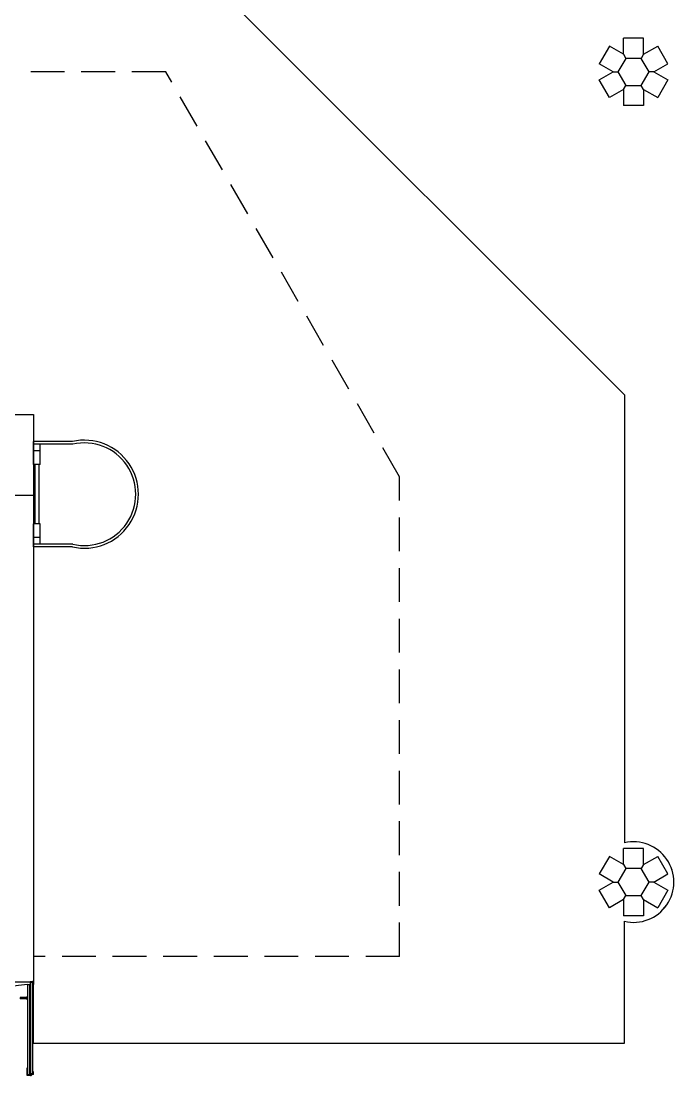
# Model space of a CAD drawing. Header units: millimetres. Extents: x 2128 to 2646, y 1972 to 2207.
# Drawn here: x 2359.37 to 2364.2, y 2111.02 to 2118.88 of the extents above; entities that cross this region are included whole.
import ezdxf

# ---------------------------------------------------------------- set-up
doc = ezdxf.new("R2010")
doc.units = ezdxf.units.MM
doc.linetypes.add('HIDDEN', pattern=[0.375, 0.25, -0.125])
for name, color, linetype in [('AR-ALV', 2, 'Continuous'), ('AR-ESTC', 3, 'Continuous'), ('AR-ESTMA-C', 1, 'Continuous'), ('AR-PIS', 1, 'Continuous'), ('AR-PISO-V1', 1, 'Continuous'), ('AR-PORTA', 1, 'Continuous'), ('AR-PROJ', 1, 'HIDDEN'), ('AR-VIDRO', 2, 'Continuous'), ('EQUIPAMENTO', 2, 'Continuous'), ('maçaneta', 1, 'Continuous'), ('montantes', 1, 'Continuous'), ('mov', 1, 'Continuous'), ('PLAT-CONG', 7, 'Continuous')]:
    doc.layers.add(name, color=color, linetype=linetype)

# ---------------------------------------------------------------- blocks, each defined once
blk = doc.blocks.new('pilar15')
at = {"layer": 'AR-ESTMA-C'}
for p, q in [((0.075, 0.25), (-0.075, 0.25)), ((-0.075, 0.1299), (-0.075, 0.25)), ((0.075, 0.1299), (0.075, 0.25)), ((-0.179, 0.19), (-0.254, 0.06)), ((-0.075, 0.1299), (-0.179, 0.19)), ((0.075, 0.1299), (0.179, 0.19)), ((0.254, 0.06), (0.179, 0.19)), ((-0.075, 0.1299), (-0.0577, 0.1)), ((0.075, 0.1299), (0.0577, 0.1)), ((-0.15, 0), (-0.254, 0.06)), ((-0.254, -0.06), (-0.15, 0)), ((-0.15, 0), (-0.1155, 0)), ((0.15, 0), (0.1155, 0)), ((0.15, 0), (0.254, 0.06)), ((0.15, 0), (0.254, -0.06)), ((-0.179, -0.19), (-0.254, -0.06)), ((0.254, -0.06), (0.179, -0.19)), ((-0.075, -0.1299), (-0.179, -0.19)), ((-0.075, -0.1299), (-0.0577, -0.1)), ((-0.075, -0.1299), (-0.075, -0.25)), ((0.075, -0.1299), (0.0577, -0.1)), ((0.075, -0.1299), (0.179, -0.19)), ((0.075, -0.1299), (0.075, -0.25)), ((0.075, -0.25), (-0.075, -0.25))]:
    blk.add_line(p, q, dxfattribs=at)
blk.add_lwpolyline([(0.0577, 0.1), (-0.0577, 0.1), (-0.1155, 0), (-0.0577, -0.1), (0.0577, -0.1), (0.1155, 0)], close=True, dxfattribs=at)
blk = doc.blocks.new('A$C34151AAB')
at = {"layer": 'AR-PISO-V1'}
for p, q in [((32.841, 9.3178), (29.841, 12.3178)), ((32.841, 9.3178), (32.841, 5.9999)), ((32.841, 4.5178), (32.841, 5.4192)), ((28.466, 4.5178), (32.841, 4.5178))]:
    blk.add_line(p, q, dxfattribs=at)
blk.add_arc((32.909, 5.7096), 0.2982, 256.82869, 103.17132, dxfattribs=at)
at = {"layer": 'AR-PROJ'}
for p, q in [((29.4449, 11.7097), (1.7321, 11.7097)), ((31.1769, 5.1597), (28.466, 5.1597))]:
    blk.add_line(p, q, dxfattribs=at)
blk.add_lwpolyline([(31.1769, 5.1597), (31.1769, 8.7097), (29.4449, 11.7097)], dxfattribs=at)
at = {"layer": 'AR-ESTMA-C', "ltscale": 0.25}
for p in [(32.909, 11.7096), (32.909, 5.7096)]:
    blk.add_blockref('pilar15', p, dxfattribs=at)
blk = doc.blocks.new('A$C201E7DEE')
at = {"layer": 'AR-PISO-V1'}
for p, q in [((32.841, 9.8986), (29.841, 12.8986)), ((32.841, 9.8986), (32.841, 6.5806)), ((32.841, 5.0986), (32.841, 5.9999)), ((28.466, 5.0986), (32.841, 5.0986))]:
    blk.add_line(p, q, dxfattribs=at)
blk.add_arc((32.909, 6.2903), 0.2982, 256.82869, 103.17132, dxfattribs=at)
at = {"layer": 'AR-PROJ'}
for p, q in [((29.4449, 12.2904), (1.7321, 12.2904)), ((31.1769, 5.7404), (28.466, 5.7404))]:
    blk.add_line(p, q, dxfattribs=at)
blk.add_lwpolyline([(31.1769, 5.7404), (31.1769, 9.2904), (29.4449, 12.2904)], dxfattribs=at)
at = {"layer": 'AR-ESTMA-C', "ltscale": 0.25}
for p in [(32.909, 12.2904), (32.909, 6.2904)]:
    blk.add_blockref('pilar15', p, dxfattribs=at)
blk = doc.blocks.new('PV1')
at = {"layer": 'AR-VIDRO'}
for p, q in [((0.6825, 0.02), (0.005, 0.02)), ((0.6825, 0.005), (0.005, 0.005)), ((0.0215, 0.0443), (0.0215, 0.0293)), ((0.0215, 0.0443), (0.6875, 0.0443)), ((0.0215, 0.0293), (0.6875, 0.0293)), ((2.7035, 0.0443), (2.0375, 0.0443)), ((2.7035, 0.0293), (2.0375, 0.0293)), ((2.0425, 0.02), (2.72, 0.02)), ((2.0425, 0.005), (2.72, 0.005)), ((2.7035, 0.0443), (2.7035, 0.0293))]:
    blk.add_line(p, q, dxfattribs=at)
at = {"layer": 'maçaneta'}
for p, q in [((0.1165, 0.0993), (0.1265, 0.0993)), ((0.1165, 0.0493), (0.1165, 0.0993)), ((0.1265, 0.0493), (0.1265, 0.0993)), ((2.5985, 0.0493), (2.5985, 0.0993)), ((2.6085, 0.0993), (2.5985, 0.0993)), ((2.6085, 0.0493), (2.6085, 0.0993)), ((0.1115, 0.0443), (0.1115, 0.0493)), ((0.1115, 0.0493), (0.1315, 0.0493)), ((0.1315, 0.0443), (0.1315, 0.0493)), ((2.6135, 0.0493), (2.5935, 0.0493)), ((2.5935, 0.0443), (2.5935, 0.0493)), ((2.6135, 0.0443), (2.6135, 0.0493))]:
    blk.add_line(p, q, dxfattribs=at)
at = {"layer": 'montantes'}
for p, q in [((0, 0), (0, 0.025)), ((0, 0.025), (0.02, 0.025)), ((0, 0), (0.02, 0)), ((0.005, 0.005), (0.005, 0.02)), ((0.02, 0.02), (0.02, 0.025)), ((0.02, 0), (0.02, 0.005)), ((0.6425, 0.0493), (0.6925, 0.0493)), ((0.6425, 0.025), (0.6925, 0.025)), ((0.6875, 0.025), (0.6675, 0.025)), ((0.6675, 0.02), (0.6675, 0.025)), ((0.6675, 0), (0.6675, 0.005)), ((0.6875, 0), (0.6675, 0)), ((0.6825, 0.005), (0.6825, 0.02)), ((0.6875, 0.0443), (0.6875, 0.0293)), ((0.6875, 0), (0.6875, 0.025)), ((0.6925, 0.0493), (0.6925, 0.025)), ((2.0325, 0.0493), (2.0325, 0.025)), ((2.0825, 0.0493), (2.0325, 0.0493)), ((2.0825, 0.025), (2.0325, 0.025)), ((2.0375, 0.0443), (2.0375, 0.0293)), ((2.0375, 0.025), (2.0575, 0.025)), ((2.0375, 0), (2.0375, 0.025)), ((2.0375, 0), (2.0575, 0)), ((2.0425, 0.005), (2.0425, 0.02)), ((2.0575, 0.02), (2.0575, 0.025)), ((2.0575, 0), (2.0575, 0.005)), ((2.705, 0.02), (2.705, 0.025)), ((2.725, 0.025), (2.705, 0.025)), ((2.705, 0), (2.705, 0.005)), ((2.725, 0), (2.705, 0)), ((2.72, 0.005), (2.72, 0.02)), ((2.725, 0), (2.725, 0.025))]:
    blk.add_line(p, q, dxfattribs=at)
for centre in [(0.6925, 0.02), (2.0325, 0.02)]:
    blk.add_circle(centre, 0.005, dxfattribs=at)
for centre, start, end in [((0.6425, 0.0443), 90, 180), ((0.6425, 0.03), 180, 270), ((2.0825, 0.0443), 0, 90), ((2.0825, 0.03), 270, 0)]:
    blk.add_arc(centre, 0.005, start, end, dxfattribs=at)
at = {"layer": 'mov'}
for centre, start, end in [((0.692, 0.025), 0, 178.35472), ((2.033, 0.025), 1.64528, 180)]:
    blk.add_arc(centre, 0.6705, start, end, dxfattribs=at)
blk = doc.blocks.new('A$C527D507D')
at = {"layer": 'AR-PISO-V1'}
for p, q in [((32.841, 33.6082), (29.841, 36.6082)), ((32.841, 33.6082), (32.841, 30.2902)), ((32.841, 28.8082), (32.841, 29.7095)), ((28.466, 28.8082), (28.466, 29.2707)), ((28.466, 28.8082), (32.841, 28.8082))]:
    blk.add_line(p, q, dxfattribs=at)
blk.add_arc((32.909, 29.9999), 0.2982, 256.82869, 103.17132, dxfattribs=at)
at = {"layer": 'AR-PROJ'}
for p, q in [((29.4449, 36), (1.7321, 36)), ((31.1769, 29.45), (28.466, 29.45))]:
    blk.add_line(p, q, dxfattribs=at)
blk.add_lwpolyline([(31.1769, 29.45), (31.1769, 33), (29.4449, 36)], dxfattribs=at)
at = {"layer": 'AR-ESTMA-C', "ltscale": 0.25}
for p in [(32.909, 36), (32.909, 30)]:
    blk.add_blockref('pilar15', p, dxfattribs=at)
blk = doc.blocks.new('escada tipo marinheiro')
at = {"layer": 'EQUIPAMENTO'}
for p, q in [((-0.3382, 0.0101), (-0.05, 0.0101)), ((-0.05, 0.0101), (-0.05, -0.16)), ((-0.3405, -0.01), (-0.05, -0.01)), ((-0.1, -0.01), (-0.1, -0.16)), ((-0.1, -0.06), (-0.05, -0.06)), ((-0.1, -0.16), (-0.05, -0.16)), ((-0.09, -0.6), (-0.09, -0.16)), ((-0.06, -0.6), (-0.06, -0.16)), ((-0.1, -0.6), (-0.05, -0.6)), ((-0.1, -0.6), (-0.1, -0.75)), ((-0.05, -0.6), (-0.05, -0.77)), ((-0.1, -0.7), (-0.05, -0.7)), ((-0.3405, -0.75), (-0.05, -0.75)), ((-0.3382, -0.77), (-0.05, -0.77))]:
    blk.add_line(p, q, dxfattribs=at)
for radius, start, end in [(0.4, 77.17773, 282.82227), (0.38, 76.84274, 283.15726)]:
    blk.add_arc((-0.427, -0.38), radius, start, end, dxfattribs=at)

msp = doc.modelspace()

# ---------------------------------------------------------------- linework, layer by layer
at = {"layer": 'AR-ALV'}
for p in [(2359.4615, 2115.3651), (2356.5615, 2111.7651)]:
    msp.add_line(p, (2359.4615, 2111.7651), dxfattribs=at)
at = {"layer": 'AR-ESTC'}
for p, q in [((2359.2615, 2115.9651), (2359.4615, 2115.9651)), ((2359.4615, 2115.9651), (2359.4615, 2115.3651)), ((2359.4615, 2115.3651), (2359.2615, 2115.3651))]:
    msp.add_line(p, q, dxfattribs=at)
at = {"layer": 'AR-PIS', "ltscale": 10}
msp.add_line((2359.4615, 2111.3108), (2359.4615, 2111.7651), dxfattribs=at)

# ---------------------------------------------------------------- block references
at = {"layer": 'AR-PORTA', "rotation": 90}
msp.add_blockref('PV1', (2359.4615, 2109.0401), dxfattribs=at)
at = {"layer": 'EQUIPAMENTO', "rotation": 180}
msp.add_blockref('escada tipo marinheiro', (2359.4115, 2114.9951), dxfattribs=at)
at = {"layer": 'PLAT-CONG'}
for name, p in [('A$C34151AAB', (2330.9954, 2106.793)), ('A$C201E7DEE', (2330.9954, 2106.2122)), ('A$C527D507D', (2330.9954, 2082.5026))]:
    msp.add_blockref(name, p, dxfattribs=at)

doc.saveas('drawing.dxf')
